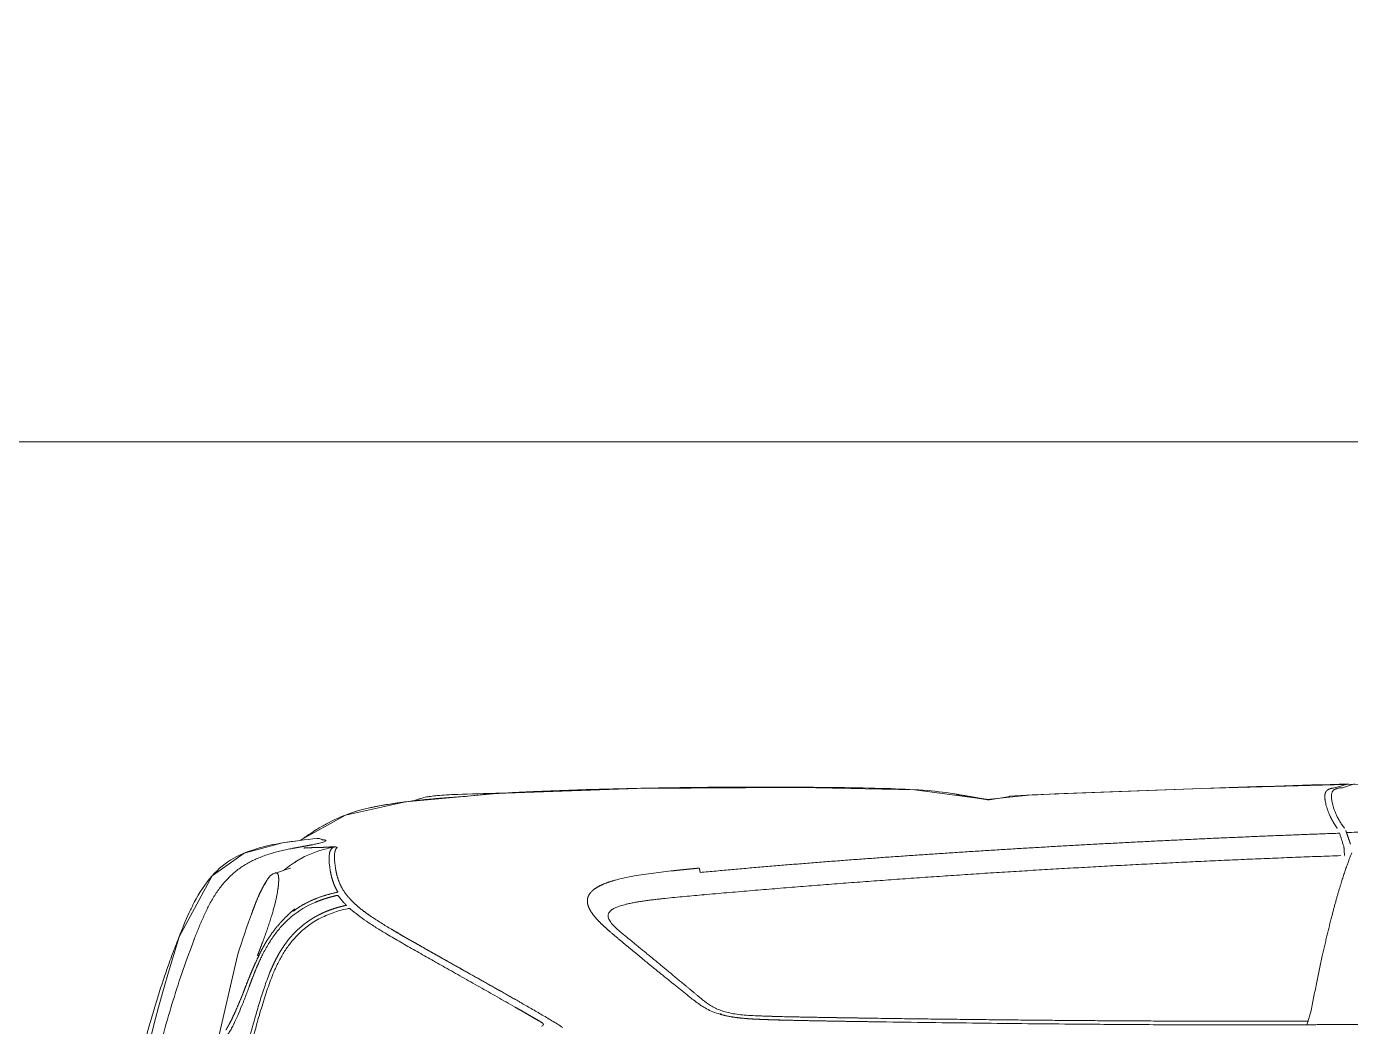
# Model space of a CAD drawing. Header units: metres. Extents: x -13933 to 152404, y -7861 to 21912.
# Drawn here: x 111584.7 to 111733.6, y 1596.8 to 1709.3 of the extents above; entities that cross this region are included whole.
import ezdxf
from ezdxf.xclip import XClip

# ---------------------------------------------------------------- set-up
doc = ezdxf.new("R2010")
doc.units = ezdxf.units.M
doc.header["$LTSCALE"] = 100
doc.header["$MEASUREMENT"] = 0
doc.header["$XCLIPFRAME"] = 0
doc.layers.get('0').update_dxf_attribs({"color": 9, "lineweight": 9})
for name, color, linetype, lineweight in [('04', 9, 'Continuous', 9), ('06D', 9, 'Continuous', 9), ('40M', 9, 'Continuous', 9)]:
    doc.layers.add(name, color=color, linetype=linetype, lineweight=lineweight)

# ---------------------------------------------------------------- blocks, each defined once
blk = doc.blocks.new('p-araba-polo')
for p, q in [((3.7514, -0.624), (3.7743, -0.5251)), ((2.5434, -0.562), (2.5483, -0.5454)), ((2.5562, -0.5502), (2.5465, -0.5502)), ((3.7299, -0.546), (3.7299, -0.546)), ((3.4392, -0.5659), (3.4392, -0.5659)), ((3.2323, -0.5693), (3.2323, -0.5693)), ((3.2268, -0.6929), (3.2267, -0.6922)), ((3.6419, -0.7275), (3.6419, -0.7275)), ((2.506, -0.7354), (2.506, -0.7354)), ((2.5099, -0.7363), (2.5099, -0.7363)), ((2.5106, -0.7362), (2.5106, -0.7362)), ((2.8823, -0.8027), (2.9054, -0.7989)), ((2.5081, -0.8127), (2.4946, -0.8171)), ((2.5182, -0.8123), (2.5016, -0.8169)), ((3.4804, -0.8048), (3.4804, -0.8048))]:
    blk.add_line(p, q)
at = {"flags": 128}
for points in [[(3.7308, -0.6835), (3.732, -0.6804), (3.7332, -0.6772), (3.7345, -0.6739)], [(3.6558, -0.7538), (3.6563, -0.7542), (3.6566, -0.7545), (3.6574, -0.7549)], [(3.6574, -0.7549), (3.6583, -0.7553), (3.6593, -0.7556), (3.6605, -0.7556)], [(2.9369, -0.8043), (2.9413, -0.8051), (2.9443, -0.8057)]]:
    blk.add_lwpolyline(points, dxfattribs=at)
for points, degree, knots in [([(3.8968, 0), (3.8968, -0.0121), (3.8967, -0.0363), (3.8959, -0.0725), (3.8947, -0.1088), (3.893, -0.145), (3.8908, -0.1812), (3.888, -0.2174), (3.8847, -0.2535), (3.8808, -0.2896), (3.8764, -0.3256), (3.8712, -0.3615), (3.8654, -0.3973), (3.8588, -0.4329), (3.8515, -0.4685), (3.8433, -0.5038), (3.8341, -0.5389), (3.824, -0.5737), (3.8128, -0.6082), (3.8043, -0.6309), (3.8001, -0.6422)], 3, [0, 0, 0, 0, 0.055558, 0.111113, 0.166668, 0.222224, 0.277781, 0.333337, 0.388894, 0.44445, 0.500005, 0.55556, 0.611116, 0.666671, 0.722227, 0.777783, 0.833339, 0.888892, 0.944445, 1, 1, 1, 1]), ([(3.8174, -0.6444), (3.8199, -0.638), (3.8249, -0.6251), (3.8318, -0.6056), (3.8384, -0.5859), (3.8446, -0.566), (3.8505, -0.5459), (3.856, -0.5257), (3.8613, -0.5053), (3.8662, -0.4849), (3.8708, -0.4643), (3.8752, -0.4435), (3.8792, -0.4228), (3.883, -0.4019), (3.8866, -0.3809), (3.8899, -0.3599), (3.893, -0.3389), (3.8958, -0.3178), (3.8985, -0.2966), (3.9009, -0.2755), (3.9031, -0.2543), (3.9051, -0.2331), (3.9069, -0.2119), (3.9086, -0.1907), (3.91, -0.1695), (3.9113, -0.1483), (3.9123, -0.1271), (3.9133, -0.1059), (3.914, -0.0847), (3.9146, -0.0635), (3.915, -0.0423), (3.9152, -0.0212), (3.9153, -0.007), (3.9153, 0)], 3, [0, 0, 0, 0, 0.031503, 0.063111, 0.094824, 0.126637, 0.158547, 0.190546, 0.222628, 0.254786, 0.287011, 0.319297, 0.351636, 0.384021, 0.416445, 0.448899, 0.481372, 0.513858, 0.546357, 0.578861, 0.611362, 0.643854, 0.676332, 0.708795, 0.741239, 0.773662, 0.806063, 0.838441, 0.870794, 0.903125, 0.935433, 0.967723, 1, 1, 1, 1]), ([(3.7299, -0.546), (3.7326, -0.5363), (3.7381, -0.5169), (3.7456, -0.4876), (3.7529, -0.4583), (3.7597, -0.4288), (3.7661, -0.3992), (3.7721, -0.3696), (3.7777, -0.3398), (3.7828, -0.31), (3.7875, -0.2801), (3.7918, -0.2501), (3.7957, -0.2201), (3.7992, -0.19), (3.8022, -0.1598), (3.8038, -0.1397), (3.8047, -0.1296)], 3, [0, 0, 0, 0, 0.071461, 0.142913, 0.214376, 0.285822, 0.357282, 0.428734, 0.500167, 0.571583, 0.64299, 0.714393, 0.785796, 0.857198, 0.928599, 1, 1, 1, 1]), ([(3.767, -0.5281), (3.7664, -0.5289), (3.7652, -0.5307), (3.763, -0.5338), (3.7607, -0.5375), (3.7581, -0.5419), (3.7563, -0.5454), (3.7554, -0.5472)], 3, [0, 0, 0, 0, 0.200624, 0.400934, 0.600937, 0.800584, 1, 1, 1, 1]), ([(2.5918, -0.5459), (2.5834, -0.5459), (2.5668, -0.5459), (2.5501, -0.546), (2.5418, -0.5461)], 3, [0, 0, 0, 0, 0.499895, 1, 1, 1, 1]), ([(3.0349, -0.5494), (3.0165, -0.5491), (2.9796, -0.5486), (2.9243, -0.5479), (2.869, -0.5473), (2.8075, -0.5467), (2.7397, -0.5462), (2.6658, -0.5458), (2.6164, -0.5459), (2.5918, -0.5459)], 3, [0, 0, 0, 0, 0.125016, 0.250021, 0.375012, 0.500001, 0.666615, 0.833283, 1, 1, 1, 1]), ([(3.1397, -0.5513), (3.131, -0.5511), (3.1136, -0.5507), (3.0874, -0.5502), (3.0611, -0.5498), (3.0436, -0.5495), (3.0349, -0.5494)], 3, [0, 0, 0, 0, 0.249999, 0.499999, 0.75, 1, 1, 1, 1]), ([(3.3853, -0.5429), (3.3873, -0.5442), (3.3915, -0.5467), (3.3997, -0.5518), (3.4101, -0.5579), (3.4204, -0.5638), (3.4274, -0.5679), (3.4315, -0.5702), (3.4335, -0.5714), (3.4347, -0.5721)], 3, [0, 0, 0, 0, 0.124906, 0.24985, 0.49985, 0.749925, 0.874966, 0.92498, 1, 1, 1, 1]), ([(3.4092, -0.5441), (3.4087, -0.5445), (3.4078, -0.5452), (3.4071, -0.5465), (3.4076, -0.5476), (3.4085, -0.5481), (3.4089, -0.5484)], 3, [0, 0, 0, 0, 0.263807, 0.500052, 0.736261, 1, 1, 1, 1]), ([(3.4089, -0.5484), (3.414, -0.5514), (3.4241, -0.5573), (3.4341, -0.563), (3.4392, -0.5659)], 3, [0, 0, 0, 0, 0.499997, 1, 1, 1, 1]), ([(3.7106, -0.6052), (3.7118, -0.6022), (3.7143, -0.5961), (3.7176, -0.5868), (3.7208, -0.5771), (3.7239, -0.567), (3.7269, -0.5566), (3.7289, -0.5496), (3.7299, -0.546)], 3, [0, 0, 0, 0, 0.155616, 0.31525, 0.479141, 0.64759, 0.821014, 1, 1, 1, 1]), ([(3.7141, -0.6071), (3.7152, -0.6043), (3.7175, -0.5987), (3.7205, -0.5902), (3.7234, -0.5816), (3.7261, -0.573), (3.7287, -0.5643), (3.7312, -0.5556), (3.7328, -0.5498), (3.7337, -0.5469)], 3, [0, 0, 0, 0, 0.14264, 0.285361, 0.428172, 0.571059, 0.714003, 0.856988, 1, 1, 1, 1]), ([(3.0337, -0.5533), (3.0442, -0.5535), (3.0654, -0.5538), (3.0977, -0.5543), (3.1299, -0.5549), (3.1514, -0.5555), (3.1618, -0.5559)], 3, [0, 0, 0, 0, 0.244881, 0.495799, 0.755099, 1, 1, 1, 1]), ([(3.1637, -0.5521), (3.1617, -0.552), (3.1577, -0.5518), (3.1517, -0.5516), (3.1467, -0.5515), (3.1433, -0.5514), (3.1417, -0.5514), (3.1409, -0.5513), (3.1403, -0.5513), (3.1399, -0.5513), (3.1397, -0.5513)], 3, [0, 0, 0, 0, 0.249862, 0.499819, 0.749912, 0.875014, 0.92503, 0.955027, 0.977518, 1, 1, 1, 1]), ([(3.1618, -0.5559), (3.1683, -0.5561), (3.1805, -0.5566), (3.1975, -0.5588), (3.2114, -0.5631), (3.222, -0.5691), (3.2275, -0.5736), (3.2303, -0.5759)], 3, [0, 0, 0, 0, 0.229948, 0.430851, 0.618309, 0.809628, 1, 1, 1, 1]), ([(3.241, -0.576), (3.2393, -0.5746), (3.2357, -0.5718), (3.2301, -0.5677), (3.2238, -0.5639), (3.2167, -0.5605), (3.2112, -0.5588), (3.2085, -0.5579)], 3, [0, 0, 0, 0, 0.202487, 0.403363, 0.602843, 0.801427, 1, 1, 1, 1]), ([(3.4212, -0.5643), (3.4212, -0.5643), (3.4212, -0.5643), (3.4212, -0.5643), (3.4212, -0.5643), (3.4212, -0.5643), (3.4212, -0.5643)], 3, [0, 0, 0, 0, 1, 1, 1, 1, 1, 1, 1]), ([(3.4212, -0.5643), (3.4212, -0.5643), (3.4212, -0.5643), (3.4212, -0.5643), (3.4212, -0.5643), (3.4212, -0.5643), (3.4212, -0.5643)], 3, [0, 0, 0, 0, 1, 1, 1, 1, 1, 1, 1]), ([(3.4392, -0.5659), (3.4459, -0.5697), (3.4593, -0.5774), (3.4791, -0.5886), (3.4988, -0.5997), (3.5116, -0.607), (3.5181, -0.6106)], 3, [0, 0, 0, 0, 0.250005, 0.499995, 0.750003, 1, 1, 1, 1]), ([(3.4347, -0.5721), (3.4414, -0.5759), (3.4547, -0.5834), (3.4744, -0.5945), (3.4939, -0.6055), (3.5066, -0.6127), (3.513, -0.6162)], 3, [0, 0, 0, 0, 0.250088, 0.500081, 0.750046, 1, 1, 1, 1]), ([(3.7468, -0.5666), (3.7461, -0.5684), (3.7447, -0.5719), (3.7426, -0.5774), (3.7405, -0.583), (3.7391, -0.5868), (3.7384, -0.5887)], 3, [0, 0, 0, 0, 0.249816, 0.499724, 0.749781, 1, 1, 1, 1]), ([(3.5181, -0.6106), (3.5237, -0.6138), (3.535, -0.6202), (3.5515, -0.6295), (3.5678, -0.6388), (3.5782, -0.6449), (3.5834, -0.648)], 3, [0, 0, 0, 0, 0.250003, 0.500002, 0.750004, 1, 1, 1, 1]), ([(3.6746, -0.6553), (3.6762, -0.654), (3.6794, -0.6513), (3.6839, -0.647), (3.6882, -0.6424), (3.6922, -0.6376), (3.6959, -0.6326), (3.6993, -0.6274), (3.7024, -0.622), (3.7054, -0.6165), (3.7081, -0.6109), (3.7098, -0.6071), (3.7106, -0.6052)], 3, [0, 0, 0, 0, 0.099992, 0.199992, 0.299988, 0.399982, 0.499978, 0.599981, 0.699987, 0.79999, 0.899989, 1, 1, 1, 1]), ([(3.513, -0.6162), (3.5186, -0.6194), (3.5299, -0.6257), (3.5464, -0.6351), (3.5626, -0.6443), (3.573, -0.6504), (3.5782, -0.6534)], 3, [0, 0, 0, 0, 0.250068, 0.500042, 0.750043, 1, 1, 1, 1]), ([(3.7233, -0.6248), (3.7222, -0.6269), (3.72, -0.6311), (3.7164, -0.6372), (3.7126, -0.6433), (3.7098, -0.6471), (3.7084, -0.649)], 3, [0, 0, 0, 0, 0.250171, 0.500217, 0.75015, 1, 1, 1, 1]), ([(3.6769, -0.6587), (3.6787, -0.6573), (3.6822, -0.6544), (3.6872, -0.6496), (3.6918, -0.6446), (3.6961, -0.6393), (3.6987, -0.6355), (3.7, -0.6336)], 3, [0, 0, 0, 0, 0.199996, 0.399992, 0.599991, 0.799994, 1, 1, 1, 1]), ([(3.7233, -0.6387), (3.7225, -0.6408), (3.7209, -0.645), (3.7187, -0.6513), (3.7166, -0.6574), (3.7147, -0.6635), (3.7135, -0.6673), (3.7129, -0.6693)], 3, [0, 0, 0, 0, 0.200275, 0.400507, 0.60049, 0.800241, 1, 1, 1, 1]), ([(3.3135, -0.6446), (3.316, -0.6466), (3.3209, -0.6506), (3.3252, -0.6545), (3.3273, -0.6565)], 3, [0, 0, 0, 0, 0.500033, 1, 1, 1, 1]), ([(3.5782, -0.6534), (3.5821, -0.6558), (3.5899, -0.6605), (3.5971, -0.6652), (3.6007, -0.6676)], 3, [0, 0, 0, 0, 0.500144, 1, 1, 1, 1]), ([(3.5834, -0.648), (3.5874, -0.6504), (3.5954, -0.6552), (3.6027, -0.66), (3.6063, -0.6624)], 3, [0, 0, 0, 0, 0.500076, 1, 1, 1, 1]), ([(3.6278, -0.6766), (3.6305, -0.676), (3.6359, -0.6747), (3.644, -0.6721), (3.652, -0.6689), (3.6599, -0.6651), (3.6675, -0.6606), (3.6722, -0.6571), (3.6746, -0.6553)], 3, [0, 0, 0, 0, 0.159308, 0.322994, 0.489699, 0.658429, 0.828591, 1, 1, 1, 1]), ([(3.7084, -0.649), (3.7071, -0.6507), (3.7044, -0.6541), (3.7001, -0.6589), (3.6955, -0.6634), (3.6922, -0.6662), (3.6906, -0.6677)], 3, [0, 0, 0, 0, 0.250005, 0.500006, 0.750004, 1, 1, 1, 1]), ([(3.7997, -0.6433), (3.7981, -0.6473), (3.7949, -0.6553), (3.7899, -0.6672), (3.7844, -0.6789), (3.7781, -0.6903), (3.7708, -0.7011), (3.765, -0.7075), (3.7621, -0.7107)], 3, [0, 0, 0, 0, 0.166182, 0.332514, 0.49905, 0.665821, 0.832816, 1, 1, 1, 1]), ([(3.7799, -0.7136), (3.7879, -0.7046), (3.7968, -0.6908), (3.8082, -0.6672), (3.8136, -0.654), (3.8172, -0.6448)], 3, [0, 0, 0, 0, 0.458817, 0.622395, 1, 1, 1, 1]), ([(3.3273, -0.6565), (3.3288, -0.6581), (3.3319, -0.6613), (3.3333, -0.6645), (3.3341, -0.6661)], 3, [0, 0, 0, 0, 0.500141, 1, 1, 1, 1]), ([(3.3341, -0.6661), (3.3342, -0.6668), (3.3346, -0.668), (3.3344, -0.6699), (3.3338, -0.6718), (3.3324, -0.6737), (3.3309, -0.6749), (3.3301, -0.6755)], 3, [0, 0, 0, 0, 0.200067, 0.400113, 0.600121, 0.800083, 1, 1, 1, 1]), ([(3.6063, -0.6624), (3.6096, -0.6647), (3.6161, -0.6692), (3.6216, -0.6739), (3.6243, -0.6762)], 3, [0, 0, 0, 0, 0.500136, 1, 1, 1, 1]), ([(3.7129, -0.6693), (3.7124, -0.6709), (3.7114, -0.674), (3.7102, -0.6786), (3.709, -0.6829), (3.708, -0.6871), (3.7072, -0.691), (3.7065, -0.6948), (3.7062, -0.697), (3.706, -0.6982)], 3, [0, 0, 0, 0, 0.143178, 0.285809, 0.428387, 0.571114, 0.714004, 0.856981, 1, 1, 1, 1]), ([(3.3109, -0.6823), (3.3094, -0.6826), (3.3062, -0.6833), (3.3012, -0.6842), (3.2962, -0.685), (3.2911, -0.6857), (3.2859, -0.6864), (3.2807, -0.687), (3.2755, -0.6876), (3.272, -0.688), (3.2703, -0.6882)], 3, [0, 0, 0, 0, 0.124983, 0.249975, 0.374973, 0.499975, 0.624979, 0.749985, 0.874992, 1, 1, 1, 1]), ([(3.3301, -0.6755), (3.3295, -0.6759), (3.3283, -0.6767), (3.326, -0.6778), (3.3234, -0.6788), (3.3205, -0.6798), (3.3175, -0.6807), (3.3143, -0.6815), (3.3121, -0.682), (3.3109, -0.6823)], 3, [0, 0, 0, 0, 0.142893, 0.285782, 0.428638, 0.571491, 0.714341, 0.857166, 1, 1, 1, 1]), ([(3.6243, -0.6762), (3.6245, -0.6764), (3.6249, -0.6768), (3.6263, -0.6769), (3.6273, -0.6767), (3.6278, -0.6766)], 3, [0, 0, 0, 0, 0.33657, 0.664105, 1, 1, 1, 1]), ([(3.6289, -0.6804), (3.631, -0.6799), (3.6352, -0.679), (3.6415, -0.6772), (3.6476, -0.6751), (3.6516, -0.6734), (3.6536, -0.6726)], 3, [0, 0, 0, 0, 0.250006, 0.500007, 0.750006, 1, 1, 1, 1]), ([(3.6381, -0.6911), (3.6372, -0.6899), (3.6354, -0.6874), (3.6331, -0.6849), (3.632, -0.6836)], 3, [0, 0, 0, 0, 0.500029, 1, 1, 1, 1]), ([(3.6843, -0.6769), (3.685, -0.6764), (3.6864, -0.6754), (3.6877, -0.6744), (3.6884, -0.6739)], 3, [0, 0, 0, 0, 0.500012, 1, 1, 1, 1]), ([(3.7311, -0.6828), (3.7305, -0.6842), (3.7293, -0.687), (3.7276, -0.691), (3.7259, -0.6947), (3.7243, -0.6981), (3.7227, -0.7012), (3.7212, -0.7039), (3.7197, -0.7063), (3.7188, -0.7076), (3.7184, -0.7083)], 3, [0, 0, 0, 0, 0.125001, 0.250002, 0.375002, 0.500002, 0.625002, 0.750002, 0.875001, 1, 1, 1, 1]), ([(3.7349, -0.6727), (3.7343, -0.6745), (3.733, -0.6779), (3.7317, -0.6811), (3.7311, -0.6828)], 3, [0, 0, 0, 0, 0.495547, 1, 1, 1, 1]), ([(3.2703, -0.6882), (3.2666, -0.6885), (3.2594, -0.6893), (3.2484, -0.6903), (3.2374, -0.6913), (3.2301, -0.6919), (3.2264, -0.6923)], 3, [0, 0, 0, 0, 0.249999, 0.5, 0.749999, 1, 1, 1, 1]), ([(3.706, -0.6982), (3.706, -0.6982), (3.706, -0.6982), (3.706, -0.6982), (3.706, -0.6982), (3.706, -0.6982), (3.706, -0.6982)], 3, [0, 0, 0, 0, 1, 1, 1, 1.000001, 1.000001, 1.000001, 1.000001]), ([(3.2608, -0.7193), (3.2646, -0.7189), (3.2721, -0.7181), (3.2833, -0.7167), (3.2944, -0.7152), (3.3053, -0.7134), (3.3161, -0.7114), (3.3228, -0.7096), (3.3262, -0.7088)], 3, [0, 0, 0, 0, 0.1667, 0.333452, 0.500295, 0.667229, 0.833987, 1, 1, 1, 1]), ([(3.7009, -0.7505), (3.7197, -0.7475), (3.7493, -0.7404), (3.773, -0.7216), (3.7799, -0.7136)], 3, [0, 0, 0, 0, 0.646551, 1, 1, 1, 1]), ([(3.7056, -0.7145), (3.7057, -0.7149), (3.7061, -0.7158), (3.7068, -0.7165), (3.7077, -0.7169), (3.7085, -0.7168), (3.709, -0.7167), (3.7091, -0.7166)], 3, [0, 0, 0, 0, 0.235288, 0.470581, 0.705875, 0.941175, 1, 1, 1, 1]), ([(3.7089, -0.7167), (3.7101, -0.7164), (3.7141, -0.7146), (3.7152, -0.7128), (3.7174, -0.7102)], 3, [0, 0, 0, 0, 0.136101, 1, 1, 1, 1]), ([(3.7621, -0.7107), (3.7607, -0.7121), (3.7579, -0.7149), (3.7533, -0.7188), (3.7485, -0.7224), (3.7436, -0.7257), (3.7384, -0.7286), (3.7331, -0.7313), (3.7294, -0.7329), (3.7276, -0.7337)], 3, [0, 0, 0, 0, 0.142965, 0.285982, 0.428979, 0.571915, 0.714754, 0.857457, 1, 1, 1, 1]), ([(3.6409, -0.7204), (3.6411, -0.7217), (3.6415, -0.7242), (3.6417, -0.7264), (3.6419, -0.7275)], 3, [0, 0, 0, 0, 0.500012, 1, 1, 1, 1]), ([(3.6419, -0.7275), (3.642, -0.7284), (3.6422, -0.7303), (3.6423, -0.7328), (3.6424, -0.7353), (3.6423, -0.7376), (3.6421, -0.739), (3.642, -0.7397)], 3, [0, 0, 0, 0, 0.160277, 0.337825, 0.535128, 0.754926, 1, 1, 1, 1]), ([(3.6431, -0.7458), (3.6458, -0.7452), (3.6511, -0.7441), (3.659, -0.742), (3.6667, -0.7393), (3.6742, -0.7361), (3.6815, -0.7323), (3.6868, -0.729), (3.6897, -0.727), (3.6903, -0.7266)], 3, [0, 0, 0, 0, 0.158644, 0.317513, 0.476648, 0.636014, 0.795575, 0.955312, 1, 1, 1, 1]), ([(3.6479, -0.7254), (3.6478, -0.7244), (3.6475, -0.7224), (3.6472, -0.72), (3.647, -0.7189)], 3, [0, 0, 0, 0, 0.499774, 1, 1, 1, 1]), ([(3.6481, -0.7379), (3.6483, -0.7365), (3.6487, -0.7335), (3.6482, -0.7285), (3.648, -0.7261)], 3, [0, 0, 0, 0, 0.499729, 1, 1, 1, 1]), ([(3.6848, -0.7302), (3.6849, -0.7301), (3.6905, -0.7267), (3.695, -0.7233), (3.6988, -0.7202), (3.6995, -0.7196)], 3, [0, 0, 0, 0, 0.284317, 0.878632, 1, 1, 1, 1]), ([(2.507, -0.7475), (2.5069, -0.7471), (2.5067, -0.7464), (2.5065, -0.7452), (2.5065, -0.7443), (2.5064, -0.7439)], 3, [0, 0, 0, 0, 0.338909, 0.661562, 1, 1, 1, 1]), ([(2.9293, -0.7407), (2.9293, -0.7407), (2.9293, -0.7407), (2.9293, -0.7407), (2.9293, -0.7407), (2.9293, -0.7407), (2.9293, -0.7407)], 3, [0, 0, 0, 0, 1, 1, 1, 1, 1, 1, 1]), ([(2.9527, -0.7392), (2.9527, -0.7392), (2.9527, -0.7392), (2.9527, -0.7392), (2.9527, -0.7392), (2.9527, -0.7392), (2.9527, -0.7392)], 3, [0, 0, 0, 0, 1, 1, 1, 1, 1, 1, 1]), ([(2.9527, -0.7392), (2.9527, -0.7392), (2.9527, -0.7392), (2.9527, -0.7392), (2.9527, -0.7392), (2.9527, -0.7392), (2.9527, -0.7392)], 3, [0, 0, 0, 0, 1, 1, 1, 1, 1, 1, 1]), ([(3.642, -0.7397), (3.6418, -0.7402), (3.6416, -0.7414), (3.6411, -0.7429), (3.6404, -0.7444), (3.6396, -0.7453), (3.6392, -0.7457)], 3, [0, 0, 0, 0, 0.221287, 0.461031, 0.720285, 1, 1, 1, 1]), ([(3.6442, -0.7453), (3.6444, -0.7451), (3.6449, -0.7448), (3.6452, -0.7444), (3.6454, -0.7442)], 3, [0, 0, 0, 0, 0.499449, 1, 1, 1, 1]), ([(3.6454, -0.7442), (3.6457, -0.7438), (3.6464, -0.743), (3.6472, -0.7415), (3.6477, -0.7399), (3.648, -0.7386), (3.6481, -0.7379)], 3, [0, 0, 0, 0, 0.25, 0.5, 0.75, 1, 1, 1, 1]), ([(3.6589, -0.7419), (3.6589, -0.7419), (3.6589, -0.7419), (3.6589, -0.7419), (3.6589, -0.7419), (3.6589, -0.7419), (3.6589, -0.7419)], 3, [0, 0, 0, 0, 1, 1, 1, 1.000001, 1.000001, 1.000001, 1.000001]), ([(3.6634, -0.7404), (3.6634, -0.7404), (3.6634, -0.7404), (3.6634, -0.7404), (3.6634, -0.7404), (3.6634, -0.7404), (3.6634, -0.7404), (3.6634, -0.7404), (3.6634, -0.7404), (3.6634, -0.7404), (3.6634, -0.7404), (3.6634, -0.7404), (3.6634, -0.7404), (3.6634, -0.7404), (3.6634, -0.7404)], 7, [0, 0, 0, 0, 0, 0, 0, 0, 1, 1, 1, 1, 1, 1, 1, 1.000001, 1.000001, 1.000001, 1.000001, 1.000001, 1.000001, 1.000001, 1.000001]), ([(3.6797, -0.7331), (3.6797, -0.7331), (3.6797, -0.7331), (3.6797, -0.7331), (3.6797, -0.7331), (3.6797, -0.7331), (3.6797, -0.7331), (3.6797, -0.7331), (3.6797, -0.7331), (3.6797, -0.7331), (3.6797, -0.7331), (3.6797, -0.7331), (3.6797, -0.7331)], 6, [0, 0, 0, 0, 0, 0, 0, 1, 1, 1, 1, 1, 1, 1, 1, 1, 1, 1, 1, 1]), ([(3.6797, -0.7331), (3.6797, -0.7331), (3.6797, -0.7331), (3.6797, -0.7331), (3.6797, -0.7331), (3.6797, -0.7331), (3.6797, -0.7331), (3.6797, -0.7331), (3.6797, -0.7331), (3.6797, -0.7331), (3.6797, -0.7331), (3.6797, -0.7331), (3.6797, -0.7331)], 6, [0, 0, 0, 0, 0, 0, 0, 1, 1, 1, 1, 1, 1, 1, 1, 1, 1, 1, 1, 1]), ([(3.7276, -0.7337), (3.7256, -0.7345), (3.7215, -0.7361), (3.7152, -0.7382), (3.7088, -0.7401), (3.7024, -0.7417), (3.6959, -0.7431), (3.6916, -0.744), (3.6894, -0.7444)], 3, [0, 0, 0, 0, 0.166659, 0.333321, 0.499987, 0.666656, 0.833327, 1, 1, 1, 1]), ([(3.7312, -0.7322), (3.7312, -0.7322), (3.7312, -0.7322), (3.7312, -0.7322), (3.7312, -0.7322), (3.7312, -0.7322), (3.7312, -0.7322), (3.7312, -0.7322), (3.7312, -0.7322), (3.7312, -0.7322)], 3, [0, 0, 0, 0, 0.125, 0.25, 0.5, 1, 1, 1, 1, 1, 1, 1]), ([(2.5115, -0.7615), (2.5111, -0.7603), (2.5104, -0.7581), (2.5093, -0.7549), (2.5084, -0.7521), (2.5077, -0.7497), (2.5072, -0.7482), (2.507, -0.7475)], 3, [0, 0, 0, 0, 0.25, 0.500004, 0.695088, 0.845111, 1, 1, 1, 1]), ([(3.63, -0.7819), (3.6367, -0.7793), (3.6464, -0.775), (3.6606, -0.7668), (3.6723, -0.7592), (3.6777, -0.7555), (3.6807, -0.7535), (3.6809, -0.7534)], 3, [0, 0, 0, 0, 0.436591, 0.634385, 0.751254, 0.983784, 1, 1, 1, 1]), ([(3.6423, -0.746), (3.6423, -0.746), (3.6424, -0.7459), (3.6429, -0.7458), (3.6431, -0.7458)], 3, [0, 0, 0, 0, 0.500528, 1, 1, 1, 1]), ([(3.6446, -0.7452), (3.6444, -0.7453), (3.6442, -0.7453), (3.6442, -0.7453), (3.6442, -0.7453)], 3, [0, 0, 0, 0, 0.4918, 1, 1, 1, 1]), ([(3.6684, -0.7483), (3.6668, -0.7486), (3.6637, -0.7493), (3.6595, -0.7502), (3.6562, -0.7511), (3.6538, -0.752), (3.6529, -0.7524), (3.6525, -0.7527)], 3, [0, 0, 0, 0, 0.243786, 0.487231, 0.658342, 0.829202, 1, 1, 1, 1]), ([(3.6621, -0.7555), (3.6621, -0.7555), (3.6621, -0.7555), (3.6621, -0.7555), (3.6621, -0.7555), (3.6621, -0.7555), (3.6621, -0.7555), (3.6621, -0.7555), (3.6621, -0.7555), (3.6621, -0.7555), (3.6621, -0.7555)], 5, [0, 0, 0, 0, 0, 0, 1, 1, 1, 1, 1, 1, 1, 1, 1, 1, 1]), ([(2.5061, -0.7672), (2.5071, -0.7685), (2.509, -0.7711), (2.5114, -0.775), (2.5136, -0.7788), (2.5154, -0.7826), (2.5169, -0.7863), (2.5182, -0.7899), (2.5191, -0.7932), (2.5199, -0.7963), (2.5202, -0.7981), (2.5203, -0.799)], 3, [0, 0, 0, 0, 0.111111, 0.222222, 0.333334, 0.444446, 0.555558, 0.666671, 0.77778, 0.888892, 1, 1, 1, 1]), ([(2.5223, -0.7812), (2.5218, -0.78), (2.5207, -0.7777), (2.5187, -0.7741), (2.5165, -0.7705), (2.5148, -0.7681), (2.514, -0.7669)], 3, [0, 0, 0, 0, 0.250011, 0.500014, 0.750025, 1, 1, 1, 1]), ([(2.5278, -0.7987), (2.5276, -0.7979), (2.5274, -0.7964), (2.5268, -0.7937), (2.526, -0.7908), (2.525, -0.7877), (2.5238, -0.7845), (2.5228, -0.7823), (2.5223, -0.7812)], 3, [0, 0, 0, 0, 0.166664, 0.333329, 0.499996, 0.666663, 0.833332, 1, 1, 1, 1]), ([(3.5624, -0.7968), (3.5668, -0.7962), (3.5918, -0.7928), (3.6137, -0.7881), (3.6286, -0.7825), (3.63, -0.7819)], 3, [0, 0, 0, 0, 0.15043, 0.932957, 1, 1, 1, 1]), ([(2.5203, -0.799), (2.5205, -0.7998), (2.5207, -0.8015), (2.5207, -0.8036), (2.5205, -0.8053), (2.5202, -0.8067), (2.5197, -0.8079), (2.519, -0.809), (2.5182, -0.8098), (2.5173, -0.8105), (2.5162, -0.8111), (2.5151, -0.8116), (2.514, -0.812), (2.5127, -0.8123), (2.5119, -0.8124), (2.5115, -0.8125)], 3, [0, 0, 0, 0, 0.076921, 0.153841, 0.230758, 0.307684, 0.38461, 0.461531, 0.538451, 0.615377, 0.692305, 0.769227, 0.846147, 0.923076, 1, 1, 1, 1]), ([(2.8823, -0.8027), (2.8825, -0.8028), (2.8829, -0.8029), (2.883, -0.8032), (2.8829, -0.8032), (2.8827, -0.8032), (2.8826, -0.8032)], 3, [0, 0, 0, 0, 0.249685, 0.499599, 0.749749, 1, 1, 1, 1]), ([(3.4534, -0.8065), (3.4733, -0.8062), (3.5024, -0.8054), (3.5233, -0.8042), (3.533, -0.8032), (3.5394, -0.8022), (3.5462, -0.8005), (3.5507, -0.7987), (3.5521, -0.7981)], 3, [0, 0, 0, 0, 0.418831, 0.714948, 0.835581, 0.907738, 0.972168, 1, 1, 1, 1]), ([(3.4649, -0.8058), (3.4695, -0.8055), (3.4787, -0.8047), (3.4878, -0.8037), (3.4924, -0.8031)], 3, [0, 0, 0, 0, 0.500005, 1, 1, 1, 1]), ([(3.4924, -0.8031), (3.496, -0.8029), (3.5031, -0.8024), (3.5136, -0.8016), (3.5237, -0.8008), (3.5336, -0.8), (3.5432, -0.799), (3.5524, -0.798), (3.5613, -0.797), (3.5699, -0.7958), (3.5781, -0.7946), (3.5859, -0.7933), (3.5934, -0.7919), (3.5988, -0.7908), (3.6016, -0.7902), (3.6022, -0.7901)], 3, [0, 0, 0, 0, 0.08164, 0.163278, 0.244914, 0.326547, 0.408179, 0.489811, 0.571441, 0.653071, 0.734702, 0.816332, 0.897962, 0.979592, 1, 1, 1, 1]), ([(2.519, -0.8089), (2.519, -0.8089), (2.519, -0.8089), (2.519, -0.8089), (2.519, -0.8089), (2.519, -0.8089), (2.519, -0.8089), (2.519, -0.8089), (2.519, -0.8089), (2.519, -0.8089), (2.519, -0.8089)], 5, [0, 0, 0, 0, 0, 0, 1, 1, 1, 1, 1, 1.000001, 1.000001, 1.000001, 1.000001, 1.000001, 1.000001]), ([(2.9447, -0.8057), (2.948, -0.8063), (2.9714, -0.8098), (3.0015, -0.8114), (3.0343, -0.8121)], 3, [0, 0, 0, 0, 0.131477, 1, 1, 1, 1]), ([(3.46, -0.8061), (3.4566, -0.8063), (3.4499, -0.8067), (3.4362, -0.8075), (3.4129, -0.8086), (3.3796, -0.8099), (3.339, -0.8111), (3.2984, -0.812), (3.2603, -0.8127), (3.226, -0.8131), (3.193, -0.8134), (3.1656, -0.8135), (3.1487, -0.8134), (3.1435, -0.8134)], 3, [0, 0, 0, 0, 0.03531, 0.070597, 0.141114, 0.269195, 0.390859, 0.518959, 0.640794, 0.737038, 0.833171, 0.948447, 1, 1, 1, 1]), ([(3.4649, -0.8058), (3.4648, -0.8058), (3.4647, -0.8058), (3.4648, -0.8058), (3.4649, -0.8058)], 3, [0, 0, 0, 0, 0.506131, 1, 1, 1, 1])]:
    blk.add_open_spline(points, degree=degree, knots=knots)
for points, degree in [([(3.7693, -0.4017), (3.7632, -0.431), (3.7565, -0.4602), (3.7494, -0.4892), (3.7418, -0.5181), (3.7337, -0.5469)], 5), ([(2.3771, -0.548), (2.4045, -0.5475), (2.432, -0.5471), (2.4594, -0.5467), (2.4869, -0.5464), (2.5143, -0.5462), (2.5418, -0.5461)], 6), ([(2.5418, -0.5461), (2.5518, -0.546), (2.5618, -0.546), (2.5718, -0.5459), (2.5818, -0.5459), (2.5918, -0.5459)], 5), ([(3.0337, -0.5533), (2.9385, -0.552), (2.8431, -0.5509), (2.7476, -0.5501), (2.6519, -0.5497), (2.5562, -0.5502)], 5), ([(2.5915, -0.5459), (2.5915, -0.5459), (2.5915, -0.5459), (2.5915, -0.5459)], 3), ([(2.5915, -0.5459), (2.5915, -0.5459), (2.5915, -0.5459), (2.5915, -0.5459)], 3), ([(2.8854, -0.5489), (2.8854, -0.5489), (2.8854, -0.5488), (2.8854, -0.5488), (2.8854, -0.5488), (2.8854, -0.5488), (2.8854, -0.5488)], 6), ([(2.8854, -0.5488), (2.8854, -0.5488), (2.8854, -0.5488), (2.8854, -0.5488), (2.8854, -0.5488), (2.8854, -0.5489), (2.8854, -0.5489)], 6), ([(3.0349, -0.5494), (3.0524, -0.5496), (3.0699, -0.5499), (3.0873, -0.5502), (3.1049, -0.5505), (3.1223, -0.5509), (3.1397, -0.5513)], 6), ([(3.4392, -0.5659), (3.4349, -0.5635), (3.4306, -0.561), (3.4262, -0.5585), (3.4219, -0.556), (3.4176, -0.5535), (3.4133, -0.551), (3.4089, -0.5484)], 7), ([(3.7644, -0.5402), (3.7622, -0.5439), (3.7597, -0.5484), (3.7569, -0.5538), (3.7539, -0.5602), (3.7508, -0.5674), (3.7478, -0.5751), (3.7446, -0.5831)], 7), ([(3.7468, -0.5668), (3.7497, -0.5596), (3.7526, -0.5529), (3.7553, -0.5475)], 3), ([(3.7549, -0.5478), (3.755, -0.5478), (3.755, -0.5477), (3.755, -0.5477), (3.755, -0.5477), (3.755, -0.5477), (3.7551, -0.5477)], 6), ([(3.7551, -0.5477), (3.7552, -0.5477), (3.7552, -0.5476), (3.7553, -0.5475), (3.7553, -0.5474), (3.7554, -0.5473), (3.7554, -0.5472)], 6), ([(2.5434, -0.562), (2.5342, -0.6108), (2.5249, -0.6534), (2.5156, -0.6892), (2.5065, -0.7179), (2.4978, -0.7393)], 5), ([(3.1618, -0.5559), (3.1389, -0.555), (3.1101, -0.5545), (3.0826, -0.5541), (3.0594, -0.5537), (3.0337, -0.5533)], 5), ([(3.1397, -0.5513), (3.1445, -0.5514), (3.1493, -0.5516), (3.1541, -0.5517), (3.1589, -0.5519), (3.1637, -0.5521)], 5), ([(3.1637, -0.5521), (3.1712, -0.5524), (3.1787, -0.5528), (3.1863, -0.5535), (3.194, -0.5543), (3.2016, -0.5558), (3.2085, -0.5579)], 6), ([(3.2078, -0.5585), (3.2079, -0.5584), (3.208, -0.5583), (3.2082, -0.5582), (3.2083, -0.5581), (3.2084, -0.558), (3.2085, -0.5579)], 6), ([(3.412, -0.559), (3.412, -0.559), (3.412, -0.559), (3.412, -0.559)], 3), ([(3.412, -0.559), (3.412, -0.559), (3.412, -0.559), (3.412, -0.559), (3.412, -0.559), (3.412, -0.559)], 5), ([(3.2303, -0.5759), (3.2483, -0.5909), (3.2656, -0.6052), (3.2822, -0.619), (3.2983, -0.6322), (3.3135, -0.6446)], 5), ([(3.241, -0.576), (3.2553, -0.5874), (3.2689, -0.5983), (3.282, -0.6089), (3.2949, -0.6194), (3.3073, -0.6297), (3.3195, -0.6398), (3.3312, -0.6498)], 7), ([(3.513, -0.6162), (3.4939, -0.6055), (3.4745, -0.5946), (3.4547, -0.5835), (3.4347, -0.5721)], 4), ([(3.7464, -0.567), (3.7465, -0.567), (3.7465, -0.567), (3.7465, -0.567), (3.7465, -0.567), (3.7465, -0.567), (3.7466, -0.567)], 6), ([(3.7466, -0.567), (3.7467, -0.5669), (3.7467, -0.5669), (3.7468, -0.5668), (3.7468, -0.5668), (3.7468, -0.5667), (3.7468, -0.5666)], 6), ([(3.4561, -0.5842), (3.4561, -0.5842), (3.4561, -0.5842), (3.4561, -0.5842)], 3), ([(3.4561, -0.5842), (3.4561, -0.5842), (3.4561, -0.5842), (3.4561, -0.5842), (3.4561, -0.5842), (3.4561, -0.5842)], 5), ([(3.7233, -0.6248), (3.7268, -0.6177), (3.73, -0.6105), (3.7329, -0.6032), (3.7357, -0.5959), (3.7384, -0.5887)], 5), ([(3.7446, -0.5831), (3.742, -0.5897), (3.7394, -0.5965), (3.7366, -0.6034), (3.7337, -0.6103), (3.7306, -0.6172), (3.7273, -0.624)], 6), ([(3.7382, -0.5889), (3.7383, -0.5889), (3.7384, -0.5889), (3.7384, -0.5889), (3.7384, -0.5888), (3.7384, -0.5888), (3.7384, -0.5887)], 6), ([(3.7141, -0.6071), (3.7117, -0.6126), (3.7092, -0.6181), (3.7064, -0.6235), (3.7034, -0.6286), (3.7, -0.6336)], 5), ([(3.5782, -0.6534), (3.5628, -0.6443), (3.5465, -0.6352), (3.5299, -0.6258), (3.513, -0.6162)], 4), ([(3.7273, -0.624), (3.7257, -0.6274), (3.7239, -0.6308), (3.7222, -0.6341), (3.7203, -0.6374), (3.7183, -0.6407)], 5), ([(3.7289, -0.624), (3.7277, -0.627), (3.7266, -0.63), (3.7255, -0.633), (3.7244, -0.6358), (3.7233, -0.6387)], 5), ([(3.7289, -0.624), (3.7277, -0.627), (3.7266, -0.63), (3.7255, -0.633), (3.7244, -0.6358), (3.7233, -0.6387)], 5), ([(3.7286, -0.624), (3.7282, -0.624), (3.7277, -0.624), (3.7273, -0.624)], 3), ([(3.7286, -0.624), (3.7283, -0.624), (3.7281, -0.624), (3.7278, -0.624), (3.7276, -0.624), (3.7273, -0.624)], 5), ([(3.7289, -0.624), (3.7289, -0.624), (3.7288, -0.624), (3.7288, -0.624), (3.7287, -0.624), (3.7286, -0.624), (3.7286, -0.624)], 6), ([(3.7289, -0.624), (3.7288, -0.624), (3.7287, -0.624), (3.7286, -0.624)], 3), ([(3.7346, -0.6735), (3.7406, -0.6572), (3.7462, -0.6408), (3.7514, -0.624)], 3), ([(3.3312, -0.6498), (3.3371, -0.6548), (3.3427, -0.6599), (3.3478, -0.665), (3.3522, -0.6703), (3.3551, -0.6757)], 5), ([(3.6871, -0.6763), (3.6934, -0.6709), (3.7003, -0.6645), (3.7071, -0.657), (3.7131, -0.649), (3.7183, -0.6407)], 5), ([(3.708, -0.649), (3.708, -0.649), (3.7081, -0.6491), (3.7081, -0.6491), (3.7082, -0.6491), (3.7082, -0.6491), (3.7082, -0.6491)], 6), ([(3.7082, -0.6491), (3.7083, -0.6492), (3.7084, -0.6492), (3.7084, -0.6492), (3.7084, -0.6491), (3.7084, -0.6491), (3.7084, -0.649)], 6), ([(3.7997, -0.6433), (3.7998, -0.6429), (3.7999, -0.6426), (3.8001, -0.6422)], 3), ([(3.8001, -0.6422), (3.7999, -0.6426), (3.7998, -0.6429), (3.7997, -0.6433)], 3), ([(3.8175, -0.6441), (3.8175, -0.6442), (3.8175, -0.6443), (3.8175, -0.6443), (3.8174, -0.6444)], 4), ([(3.8174, -0.6444), (3.8174, -0.6444), (3.8175, -0.6443), (3.8175, -0.6442), (3.8175, -0.6442)], 4), ([(3.6246, -0.6873), (3.62, -0.6823), (3.6144, -0.6773), (3.6078, -0.6724), (3.6007, -0.6676)], 4), ([(3.6657, -0.6664), (3.6634, -0.6678), (3.661, -0.6691), (3.6586, -0.6703), (3.6561, -0.6715), (3.6536, -0.6726)], 5), ([(3.6642, -0.6837), (3.6737, -0.6797), (3.6827, -0.6743), (3.6906, -0.6678)], 3), ([(3.6769, -0.6587), (3.6748, -0.6604), (3.6726, -0.662), (3.6704, -0.6636), (3.6681, -0.665), (3.6657, -0.6664)], 5), ([(3.6905, -0.6677), (3.6906, -0.6677), (3.6906, -0.6678), (3.6906, -0.6678), (3.6906, -0.6678), (3.6906, -0.6677), (3.6906, -0.6677)], 6), ([(3.3551, -0.6757), (3.3569, -0.679), (3.358, -0.6825), (3.3585, -0.6859), (3.3577, -0.6895), (3.3555, -0.6929)], 5), ([(3.6536, -0.6726), (3.6489, -0.6747), (3.644, -0.6765), (3.639, -0.678), (3.634, -0.6793), (3.6289, -0.6804)], 5), ([(3.6289, -0.6804), (3.6292, -0.6807), (3.6295, -0.6811), (3.6299, -0.6814), (3.6302, -0.6817), (3.6305, -0.682)], 5), ([(3.629, -0.6763), (3.629, -0.6763), (3.629, -0.6763), (3.629, -0.6763), (3.629, -0.6763), (3.629, -0.6763), (3.629, -0.6763)], 6), ([(3.629, -0.6763), (3.629, -0.6763), (3.629, -0.6763), (3.629, -0.6763), (3.629, -0.6763), (3.629, -0.6763), (3.629, -0.6763), (3.629, -0.6763)], 7), ([(3.629, -0.6763), (3.629, -0.6763), (3.629, -0.6763), (3.629, -0.6763), (3.629, -0.6763)], 4), ([(3.629, -0.6763), (3.629, -0.6763), (3.629, -0.6763), (3.629, -0.6763), (3.629, -0.6763)], 4), ([(3.6305, -0.682), (3.6308, -0.6823), (3.6311, -0.6827), (3.6314, -0.683), (3.6317, -0.6833), (3.632, -0.6836)], 5), ([(3.632, -0.6836), (3.6327, -0.6844), (3.6334, -0.6851), (3.634, -0.6859), (3.6347, -0.6866), (3.6353, -0.6874)], 5), ([(3.6843, -0.6769), (3.676, -0.6824), (3.6671, -0.687), (3.6578, -0.6905), (3.6482, -0.6931), (3.6385, -0.6952)], 5), ([(3.6402, -0.6913), (3.6451, -0.6902), (3.65, -0.6889), (3.6548, -0.6874), (3.6596, -0.6856), (3.6642, -0.6837)], 5), ([(3.6641, -0.6836), (3.6642, -0.6837), (3.6642, -0.6838), (3.6642, -0.6838), (3.6642, -0.6838), (3.6642, -0.6837), (3.6642, -0.6837)], 6), ([(3.6884, -0.6739), (3.6876, -0.6745), (3.6868, -0.6751), (3.6859, -0.6757), (3.6851, -0.6763), (3.6843, -0.6769)], 5), ([(3.7184, -0.7083), (3.7205, -0.7053), (3.7229, -0.7012), (3.7256, -0.6959), (3.7283, -0.6897), (3.7311, -0.6828)], 5), ([(3.7311, -0.6828), (3.731, -0.683), (3.7309, -0.6833), (3.7307, -0.6836), (3.7306, -0.6839), (3.7305, -0.6842)], 5), ([(3.7311, -0.6828), (3.731, -0.683), (3.7309, -0.6833), (3.7307, -0.6836), (3.7306, -0.6839), (3.7305, -0.6842)], 5), ([(3.7311, -0.6828), (3.732, -0.6804), (3.7329, -0.678), (3.7339, -0.6755), (3.7348, -0.673), (3.7357, -0.6704)], 5), ([(2.5099, -0.7363), (2.6125, -0.7326), (2.715, -0.7281), (2.8175, -0.7228), (2.9199, -0.7165), (3.0222, -0.7094), (3.1244, -0.7013), (3.2264, -0.6923)], 7), ([(3.2267, -0.6922), (3.2268, -0.6925), (3.2268, -0.6927), (3.2268, -0.6929)], 3), ([(3.3555, -0.6929), (3.353, -0.6968), (3.3487, -0.7005), (3.3421, -0.7038), (3.3345, -0.7065), (3.3262, -0.7088)], 5), ([(3.6409, -0.7204), (3.6395, -0.7132), (3.6375, -0.7045), (3.6326, -0.6959), (3.6246, -0.6873)], 4), ([(3.6353, -0.6874), (3.6359, -0.6881), (3.6365, -0.6889), (3.6371, -0.6896), (3.6376, -0.6904), (3.6381, -0.6911)], 5), ([(3.6381, -0.6911), (3.6382, -0.6912), (3.6383, -0.6913), (3.6383, -0.6914), (3.6385, -0.6914), (3.6386, -0.6915), (3.6388, -0.6915)], 6), ([(3.647, -0.7189), (3.6462, -0.7147), (3.6452, -0.7101), (3.6437, -0.7052), (3.6416, -0.7003), (3.6385, -0.6952)], 5), ([(3.6388, -0.6915), (3.639, -0.6915), (3.6392, -0.6915), (3.6394, -0.6915), (3.6396, -0.6914), (3.6399, -0.6914), (3.6402, -0.6913)], 6), ([(3.6401, -0.6913), (3.6401, -0.6913), (3.6401, -0.6914), (3.6402, -0.6914), (3.6402, -0.6914), (3.6402, -0.6914), (3.6402, -0.6913)], 6), ([(3.706, -0.6982), (3.7053, -0.7028), (3.705, -0.7068), (3.7049, -0.7101), (3.7051, -0.7127), (3.7056, -0.7145)], 5), ([(3.6351, -0.702), (3.6351, -0.702), (3.6351, -0.702), (3.6351, -0.702)], 3), ([(3.7056, -0.7145), (3.706, -0.7157), (3.7065, -0.7165), (3.7072, -0.7169), (3.708, -0.717), (3.709, -0.7166)], 5), ([(3.7184, -0.7083), (3.7181, -0.7089), (3.7179, -0.7094), (3.7176, -0.7099), (3.7173, -0.7104), (3.7169, -0.7108)], 5), ([(3.7184, -0.7083), (3.7181, -0.7089), (3.7179, -0.7094), (3.7176, -0.7099), (3.7173, -0.7104), (3.7169, -0.7108)], 5), ([(2.5115, -0.7615), (2.6557, -0.7563), (2.7999, -0.7495), (2.9437, -0.7407), (3.0876, -0.7308), (3.2308, -0.7173)], 5), ([(3.1608, -0.7236), (3.1608, -0.7236), (3.1608, -0.7236), (3.1608, -0.7236)], 3), ([(3.1608, -0.7236), (3.1608, -0.7236), (3.1608, -0.7236), (3.1608, -0.7236)], 3), ([(3.2308, -0.7173), (3.2311, -0.7187), (3.2314, -0.72), (3.2314, -0.7205), (3.2315, -0.7208), (3.2318, -0.7215), (3.232, -0.7222)], 6), ([(3.232, -0.7222), (3.2318, -0.7215), (3.2315, -0.7208), (3.2314, -0.7205), (3.2314, -0.72), (3.2311, -0.7187), (3.2308, -0.7173)], 6), ([(3.2325, -0.7222), (3.2324, -0.7222), (3.2323, -0.7222), (3.2322, -0.7222), (3.2321, -0.7222), (3.232, -0.7222)], 5), ([(3.232, -0.7222), (3.2322, -0.7222), (3.2323, -0.7222), (3.2325, -0.7222)], 3), ([(3.2325, -0.7222), (3.2385, -0.7216), (3.2445, -0.721), (3.2505, -0.7204)], 3), ([(3.2505, -0.7204), (3.2469, -0.7208), (3.2433, -0.7211), (3.2397, -0.7215), (3.2361, -0.7218), (3.2325, -0.7222)], 5), ([(3.2608, -0.7193), (3.2588, -0.7195), (3.2567, -0.7198), (3.2546, -0.72), (3.2526, -0.7202), (3.2505, -0.7204)], 5), ([(3.2505, -0.7204), (3.2539, -0.72), (3.2574, -0.7197), (3.2608, -0.7193)], 3), ([(3.6871, -0.7287), (3.6865, -0.7291), (3.6859, -0.7295), (3.6853, -0.7299)], 3), ([(3.6918, -0.7222), (3.6912, -0.7225), (3.6992, -0.7195), (3.7089, -0.7167)], 3), ([(3.692, -0.7221), (3.6919, -0.7222), (3.6919, -0.7222), (3.6918, -0.7222)], 3), ([(2.5059, -0.7364), (2.5061, -0.7389), (2.5063, -0.7414), (2.5064, -0.7439)], 3), ([(2.5064, -0.7439), (2.5063, -0.7414), (2.5061, -0.7389), (2.5059, -0.7364)], 3), ([(3.6392, -0.7457), (3.6404, -0.7445), (3.6411, -0.7432), (3.6416, -0.7416), (3.642, -0.7397)], 4), ([(3.6417, -0.7463), (3.6478, -0.746), (3.6532, -0.7455), (3.6589, -0.7454), (3.665, -0.7455), (3.6714, -0.7451), (3.6769, -0.7448)], 6), ([(3.6769, -0.7448), (3.6714, -0.7451), (3.665, -0.7455), (3.6589, -0.7454), (3.6532, -0.7455), (3.6478, -0.746), (3.6417, -0.7463)], 6), ([(3.6442, -0.7453), (3.6445, -0.7451), (3.6448, -0.7449), (3.645, -0.7447), (3.6452, -0.7445), (3.6454, -0.7442)], 5), ([(3.6454, -0.7442), (3.6465, -0.743), (3.6473, -0.7416), (3.6478, -0.74), (3.6481, -0.7379)], 4), ([(3.6684, -0.7483), (3.6754, -0.7469), (3.6824, -0.7458), (3.6894, -0.7444)], 3), ([(3.6894, -0.7444), (3.6864, -0.745), (3.6834, -0.7455), (3.6803, -0.7461), (3.6774, -0.7466), (3.6744, -0.7472), (3.6714, -0.7477), (3.6684, -0.7483)], 7), ([(3.681, -0.7324), (3.6807, -0.7326), (3.6804, -0.7328), (3.6801, -0.7329), (3.6797, -0.7331)], 4), ([(3.6894, -0.7444), (3.6894, -0.7444), (3.6894, -0.7444), (3.6894, -0.7444), (3.6894, -0.7444), (3.6894, -0.7444), (3.6894, -0.7444)], 6), ([(3.6894, -0.7444), (3.6894, -0.7444), (3.6894, -0.7444), (3.6894, -0.7444), (3.6894, -0.7444), (3.6894, -0.7444), (3.6894, -0.7444)], 6), ([(2.4993, -0.7493), (2.5002, -0.752), (2.5011, -0.7547), (2.502, -0.7573), (2.5029, -0.7599), (2.5038, -0.7624)], 5), ([(3.6417, -0.7463), (3.6412, -0.7463), (3.6407, -0.7463), (3.6403, -0.746), (3.64, -0.7457)], 4), ([(3.6417, -0.7463), (3.6412, -0.7463), (3.6407, -0.7463), (3.6403, -0.746), (3.64, -0.7457)], 4), ([(3.6423, -0.746), (3.6422, -0.746), (3.6421, -0.7461), (3.642, -0.7461), (3.6419, -0.7462), (3.6417, -0.7463)], 5), ([(3.6417, -0.7463), (3.6419, -0.7462), (3.6421, -0.7461), (3.6423, -0.746)], 3), ([(3.6441, -0.7453), (3.6442, -0.7453), (3.6443, -0.7453), (3.6443, -0.7453), (3.6444, -0.7453), (3.6445, -0.7453), (3.6446, -0.7452)], 6), ([(3.6446, -0.7452), (3.6445, -0.7453), (3.6444, -0.7453), (3.6444, -0.7453), (3.6443, -0.7453), (3.6442, -0.7453), (3.6441, -0.7453)], 6), ([(3.6446, -0.7452), (3.6444, -0.7453), (3.6443, -0.7453), (3.6442, -0.7453), (3.6442, -0.7453), (3.6442, -0.7453), (3.6442, -0.7453)], 6), ([(3.6525, -0.7527), (3.6519, -0.7531), (3.6517, -0.7534), (3.652, -0.7536), (3.6524, -0.7538), (3.653, -0.7538), (3.6537, -0.7539), (3.6543, -0.7539)], 7), ([(3.6543, -0.7539), (3.6546, -0.7539), (3.6548, -0.7539), (3.655, -0.7539), (3.6553, -0.7539), (3.6555, -0.7539), (3.6557, -0.7539), (3.656, -0.7539)], 7), ([(3.6543, -0.7539), (3.6549, -0.7539), (3.6554, -0.7539), (3.656, -0.7539)], 3), ([(3.6613, -0.7556), (3.661, -0.7556), (3.6607, -0.7557), (3.6604, -0.7557), (3.66, -0.7556), (3.6597, -0.7556)], 5), ([(3.6598, -0.755), (3.6598, -0.7551), (3.6599, -0.7551), (3.6599, -0.7552), (3.66, -0.7552), (3.6601, -0.7553)], 5), ([(3.6606, -0.7556), (3.6608, -0.7556), (3.6612, -0.7556), (3.6617, -0.7556)], 3), ([(3.6613, -0.7556), (3.6615, -0.7556), (3.6616, -0.7556), (3.6618, -0.7556), (3.6619, -0.7556), (3.6621, -0.7555)], 5), ([(3.6621, -0.7555), (3.6618, -0.7556), (3.6616, -0.7556), (3.6613, -0.7556)], 3), ([(3.6616, -0.7556), (3.6747, -0.7543), (3.6879, -0.7526), (3.7009, -0.7505)], 3), ([(3.662, -0.7555), (3.662, -0.7555), (3.662, -0.7555), (3.662, -0.7555), (3.662, -0.7555), (3.6621, -0.7555)], 5), ([(3.6622, -0.7555), (3.6621, -0.7555), (3.6621, -0.7555), (3.6621, -0.7555), (3.6621, -0.7555), (3.6621, -0.7555)], 5), ([(3.6621, -0.7555), (3.6621, -0.7555), (3.6621, -0.7555), (3.6622, -0.7555)], 3), ([(3.6621, -0.7555), (3.6621, -0.7555), (3.6621, -0.7555), (3.6621, -0.7555)], 3), ([(3.6684, -0.7483), (3.6684, -0.7483), (3.6684, -0.7483), (3.6684, -0.7483), (3.6684, -0.7483), (3.6684, -0.7483), (3.6684, -0.7483)], 6), ([(2.5038, -0.7623), (2.321, -0.767), (2.1382, -0.7705), (1.9555, -0.7726), (1.7727, -0.7732), (1.5899, -0.7723), (1.4072, -0.7698)], 6), ([(2.5038, -0.7624), (2.5038, -0.7623), (2.5038, -0.7623), (2.5038, -0.7623)], 3), ([(2.5046, -0.7646), (2.5044, -0.7642), (2.5043, -0.7637), (2.5041, -0.7633), (2.504, -0.7628), (2.5038, -0.7624)], 5), ([(2.5046, -0.7646), (2.5043, -0.7639), (2.5041, -0.7631), (2.5038, -0.7624)], 3), ([(2.514, -0.7669), (2.5155, -0.769), (2.5168, -0.771), (2.5181, -0.7731), (2.5193, -0.7751), (2.5204, -0.7772), (2.5214, -0.7792), (2.5223, -0.7812)], 7), ([(2.5278, -0.7987), (2.5285, -0.8037), (2.5283, -0.807), (2.5272, -0.8087), (2.5256, -0.8104), (2.5236, -0.8113), (2.5213, -0.8119), (2.5189, -0.8123)], 7), ([(2.8316, -0.8056), (2.8487, -0.8049), (2.8658, -0.8042), (2.8829, -0.8032)], 3), ([(2.8823, -0.8027), (2.8827, -0.8028), (2.8829, -0.803), (2.883, -0.8031), (2.883, -0.8032), (2.8829, -0.8032), (2.8827, -0.8032)], 6), ([(2.943, -0.8054), (2.935, -0.804), (2.9273, -0.8026), (2.9198, -0.8013), (2.9125, -0.8001), (2.9054, -0.7989)], 5), ([(2.9054, -0.7989), (2.9062, -0.799), (2.907, -0.7992), (2.9078, -0.7993)], 3), ([(2.5016, -0.8169), (2.6117, -0.8139), (2.7216, -0.8101), (2.8316, -0.8056)], 3), ([(2.5081, -0.8127), (2.5088, -0.8127), (2.5095, -0.8127), (2.5101, -0.8126), (2.5108, -0.8126), (2.5115, -0.8125)], 5), ([(2.5115, -0.8125), (2.5115, -0.8125), (2.5116, -0.8125), (2.5116, -0.8125), (2.5117, -0.8125)], 4), ([(2.5115, -0.8125), (2.5115, -0.8125), (2.5116, -0.8125), (2.5116, -0.8125), (2.5117, -0.8125)], 4), ([(2.5182, -0.8123), (2.5184, -0.8123), (2.5187, -0.8123), (2.5189, -0.8123)], 3), ([(2.8316, -0.8056), (2.8316, -0.8056), (2.8316, -0.8056), (2.8316, -0.8055), (2.8316, -0.8053), (2.8316, -0.805)], 5), ([(2.8316, -0.805), (2.8316, -0.8052), (2.8316, -0.8054), (2.8316, -0.8056), (2.8316, -0.8056), (2.8316, -0.8056)], 5), ([(2.943, -0.8054), (2.9429, -0.8054), (2.9428, -0.8054), (2.9427, -0.8054)], 3), ([(2.9428, -0.8054), (2.9428, -0.8054), (2.9428, -0.8054), (2.9428, -0.8054), (2.9429, -0.8054), (2.9429, -0.8054), (2.9429, -0.8054), (2.943, -0.8054), (2.943, -0.8054)], 8), ([(2.9433, -0.8055), (2.9432, -0.8055), (2.9432, -0.8055), (2.9431, -0.8055), (2.9431, -0.8055), (2.943, -0.8054)], 5), ([(2.943, -0.8054), (2.9431, -0.8055), (2.9431, -0.8055), (2.9432, -0.8055), (2.9433, -0.8055), (2.9433, -0.8055)], 5), ([(2.9434, -0.8055), (2.9433, -0.8055), (2.9431, -0.8055), (2.943, -0.8054)], 3), ([(3.0344, -0.8121), (3.07, -0.8129), (3.1076, -0.8133), (3.1465, -0.8134)], 3), ([(3.4597, -0.8061), (3.4598, -0.8061), (3.4598, -0.8061), (3.4599, -0.8061), (3.4599, -0.8061), (3.46, -0.8061), (3.46, -0.8061)], 6), ([(3.4645, -0.8058), (3.4646, -0.8058), (3.4647, -0.8058), (3.4648, -0.8058), (3.4649, -0.8058)], 4), ([(3.4646, -0.8058), (3.4646, -0.8058), (3.4647, -0.8058), (3.4648, -0.8058), (3.4649, -0.8058)], 4), ([(3.4646, -0.8058), (3.4646, -0.8058), (3.4647, -0.8058), (3.4648, -0.8058), (3.4648, -0.8058), (3.4649, -0.8058), (3.4649, -0.8058)], 6), ([(3.4646, -0.8058), (3.4646, -0.8058), (3.4646, -0.8058), (3.4646, -0.8058)], 3), ([(3.4646, -0.8058), (3.4646, -0.8058), (3.4647, -0.8058), (3.4647, -0.8058), (3.4648, -0.8058), (3.4649, -0.8058), (3.4649, -0.8058)], 6), ([(3.4649, -0.8058), (3.4648, -0.8058), (3.4648, -0.8058), (3.4647, -0.8058), (3.4647, -0.8058), (3.4648, -0.8058), (3.4649, -0.8058)], 6)]:
    blk.add_open_spline(points, degree=degree)
at = {"layer": '40M'}
blk.add_lwpolyline([(0.5894, -0.8074), (1.2716, -0.8161), (2.3409, -0.8207), (2.6666, -0.8118), (2.8572, -0.8045), (2.9078, -0.7993), (2.9894, -0.8104), (3.119, -0.813), (3.3018, -0.8119), (3.4597, -0.8061), (3.5625, -0.7968), (3.63, -0.7819), (3.6813, -0.7534), (3.7009, -0.7505), (3.7439, -0.7391), (3.7799, -0.7136), (3.8172, -0.6448, 0.152071), (3.8172, 0.6448, 0.097947)], format="xyb", dxfattribs=at)

msp = doc.modelspace()

# ---------------------------------------------------------------- linework, layer by layer
at = {"layer": '06D'}
for points in [[(112023.31, 1912.62), (112023.31, 1662.62), (111523.31, 1662.62), (111523.31, 1912.62)], [(112023.31, 1662.62), (112023.31, 1412.62), (111523.31, 1412.62), (111523.31, 1662.62)]]:
    msp.add_lwpolyline(points, close=True, dxfattribs=at)

# ---------------------------------------------------------------- block references
at = {"layer": '04'}
ref = msp.add_blockref('p-araba-polo', (111983.55, 1542.44), dxfattribs=dict(at, xscale=100, yscale=100, zscale=100, rotation=179.9999999998917))
XClip(ref).set_block_clipping_path([(-0.0924763951, -0.9835002962), (4.0650970395, 0.9845199444)])

doc.saveas('drawing.dxf')
